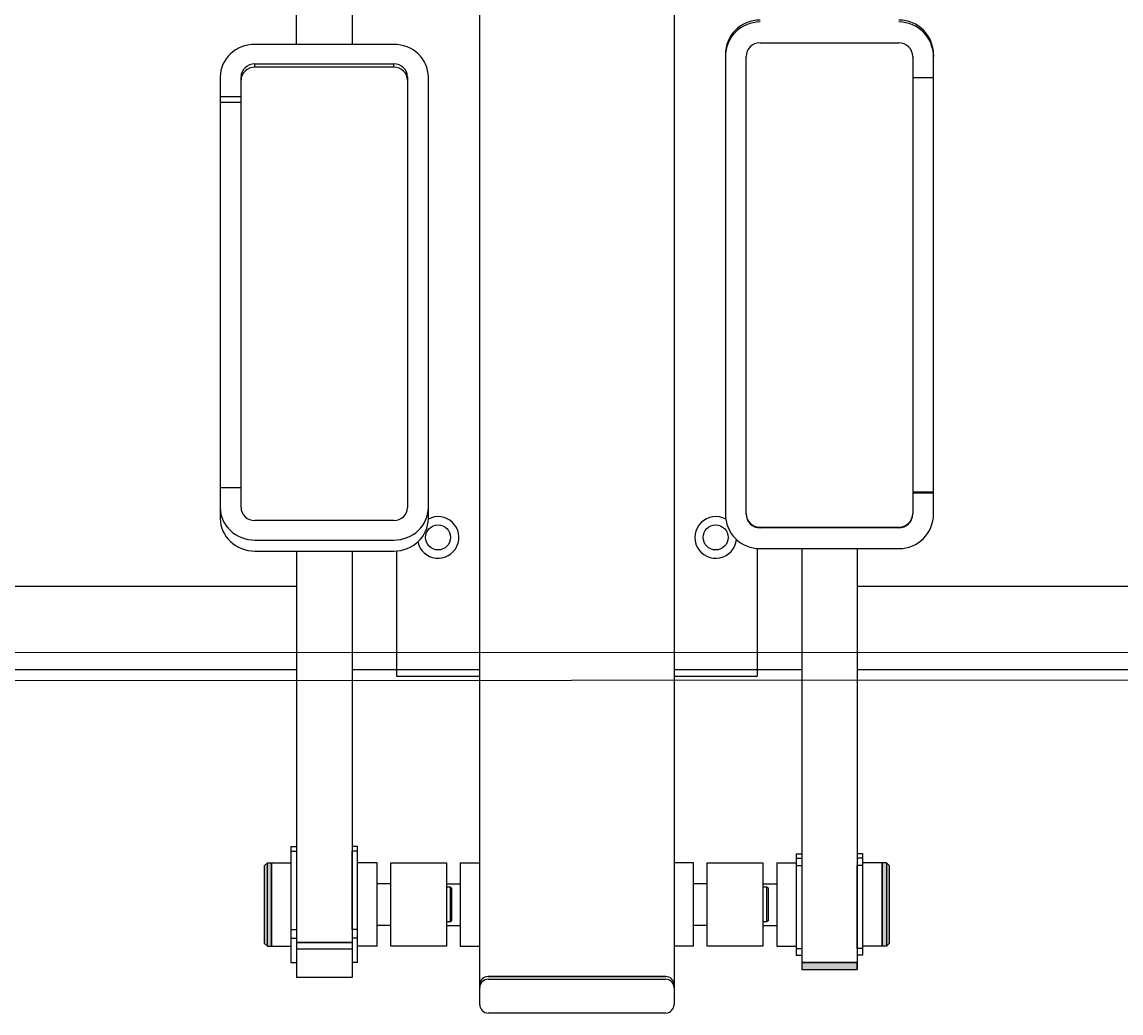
# Model space of a CAD drawing. Header units: millimetres. Extents: x -4421 to 3887, y -3652 to 2555.
# Drawn here: x -2448 to -1656, y 250 to 964 of the extents above; entities that cross this region are included whole.
import ezdxf

# ---------------------------------------------------------------- set-up
doc = ezdxf.new("R2010")
doc.units = ezdxf.units.MM
doc.layers.add('DIKOM_ОБЪЕКТ', color=7, linetype='Continuous')

msp = doc.modelspace()

# ---------------------------------------------------------------- hatches: boundary and pattern name
at = {"layer": 'DIKOM_ОБЪЕКТ'}
h = msp.add_hatch(color=256, dxfattribs=at)
h.paths.add_polyline_path([(-1828.5, 358.05), (-1828.5, 298.11), (-1825.5, 298.11), (-1825.5, 358.05), (-1825.5, 358.11), (-1828.5, 358.11)])
h.paths.add_polyline_path([(-1823.5, 300.11), (-1823.5, 356.05), (-1823.5, 356.11), (-1825.5, 358.11), (-1825.5, 358.05), (-1825.5, 298.11)])
h.paths.add_polyline_path([(-1886.5, 281.36), (-1846.5, 281.36), (-1846.5, 286.35), (-1886.5, 286.35)])
h.paths.add_polyline_path([(-2271.5, 358.11), (-2271.5, 298.11), (-2268.5, 298.11), (-2268.5, 338.37), (-2268.5, 358.11)])
h.paths.add_polyline_path([(-2273.5, 356.11), (-2273.5, 300.11), (-2271.5, 298.11), (-2271.5, 358.11)])

# ---------------------------------------------------------------- linework, layer by layer
for p, q in [((-2118.5, 255.97), (-2118.5, 1323.13)), ((-1978.5, 1323.13), (-1978.5, 255.97)), ((-2250.5, 947.6), (-2250.5, 1294.12)), ((-2210.5, 1294.12), (-2210.5, 947.6)), ((-2180.5, 947.6), (-2280.5, 947.6)), ((-1916.5, 948.72), (-1816.5, 948.72)), ((-1941.5, 940.14), (-1941.5, 938.74)), ((-1941.5, 938.74), (-1941.5, 609.35)), ((-1926.5, 609.35), (-1926.5, 938.74)), ((-1806.5, 938.74), (-1806.5, 609.78)), ((-1791.5, 940.14), (-1791.5, 938.74)), ((-1791.5, 609.35), (-1791.5, 938.74)), ((-2280.5, 933.51), (-2180.5, 933.51)), ((-2280.5, 931.11), (-2280.5, 933.51)), ((-2180.5, 931.11), (-2280.5, 931.11)), ((-2180.5, 931.11), (-2180.5, 933.51)), ((-2305.5, 924.11), (-2305.5, 606.16)), ((-2290.5, 614.03), (-2290.5, 924.11)), ((-2170.5, 924.11), (-2170.5, 614.03)), ((-2155.5, 614.03), (-2155.5, 924.11)), ((-1806.5, 923.77), (-1791.5, 923.77)), ((-2305.5, 910.02), (-2290.5, 910.02)), ((-2305.5, 905.91), (-2290.5, 905.91)), ((-2290.5, 628.13), (-2305.5, 628.13)), ((-1791.5, 625.05), (-1806.5, 625.05)), ((-1791.5, 624.32), (-1806.5, 624.32)), ((-2155.5, 606.16), (-2155.5, 614.03)), ((-2180.5, 604.64), (-2280.5, 604.64)), ((-1916.5, 599.8), (-1816.5, 599.8)), ((-1916.5, 599.8), (-1916.5, 599.37)), ((-1816.5, 599.37), (-1916.5, 599.37)), ((-1816.5, 599.8), (-1816.5, 599.37)), ((-2280.5, 590.54), (-2180.5, 590.54)), ((-2280.5, 582.67), (-2180.5, 582.67)), ((-2250.5, 582.67), (-2250.5, 275.56)), ((-2210.5, 582.67), (-2210.5, 275.56)), ((-2178.5, 582.75), (-2178.5, 492.45)), ((-1918.5, 584.48), (-1918.5, 492.45)), ((-1916.5, 584.4), (-1816.5, 584.4)), ((-1886.5, 584.4), (-1886.5, 281.36)), ((-1846.5, 584.4), (-1846.5, 281.36)), ((-2625.5, 557.45), (-2250.5, 557.45)), ((-1846.5, 557.45), (-791.28, 557.45)), ((-2630.74, 509.45), (-660.5, 510.39)), ((-2625.5, 497.45), (-2250.5, 497.45)), ((-2210.5, 497.45), (-2118.5, 497.45)), ((-2178.5, 492.45), (-2118.5, 492.45)), ((-1978.5, 497.45), (-1886.5, 497.45)), ((-1978.5, 492.45), (-1918.5, 492.45)), ((-1846.5, 497.45), (349.5, 497.45)), ((-2630.73, 489.45), (-660.5, 490.39)), ((-2254.5, 369.85), (-2254.5, 286.36)), ((-2254.5, 369.85), (-2250.5, 369.85)), ((-2254.5, 366.56), (-2250.5, 366.56)), ((-2250.5, 366.56), (-2250.5, 310.18)), ((-2206.5, 369.85), (-2210.5, 369.85)), ((-2210.5, 310.18), (-2210.5, 366.56)), ((-2206.5, 366.56), (-2210.5, 366.56)), ((-2206.5, 286.36), (-2206.5, 369.85)), ((-1890.5, 364.57), (-1890.5, 364.56)), ((-1890.5, 364.57), (-1886.5, 364.57)), ((-1890.5, 364.56), (-1886.5, 364.56)), ((-1890.5, 364.56), (-1890.5, 291.64)), ((-1842.5, 364.57), (-1846.5, 364.57)), ((-1842.5, 364.56), (-1846.5, 364.56)), ((-1842.5, 364.56), (-1842.5, 364.57)), ((-1842.5, 291.64), (-1842.5, 364.56)), ((-2271.5, 358.11), (-2273.5, 356.11)), ((-2271.5, 358.11), (-2254.5, 358.11)), ((-2271.5, 298.11), (-2271.5, 358.11)), ((-2268.5, 298.11), (-2268.5, 358.11)), ((-2268.5, 358.11), (-2268.5, 338.37)), ((-2192.5, 358.11), (-2206.5, 358.11)), ((-2192.5, 298.11), (-2192.5, 358.11)), ((-2182.5, 358.11), (-2142.5, 358.11)), ((-2182.5, 298.11), (-2182.5, 358.11)), ((-2142.5, 358.11), (-2142.5, 298.11)), ((-2132.5, 358.11), (-2132.5, 298.11)), ((-2132.5, 358.11), (-2118.5, 358.11)), ((-1964.5, 358.11), (-1978.5, 358.11)), ((-1964.5, 298.11), (-1964.5, 358.11)), ((-1954.5, 358.11), (-1914.5, 358.11)), ((-1954.5, 298.11), (-1954.5, 358.11)), ((-1914.5, 358.11), (-1914.5, 298.11)), ((-1904.5, 358.11), (-1890.5, 358.11)), ((-1904.5, 358.11), (-1904.5, 298.11)), ((-1890.5, 361.52), (-1886.5, 361.52)), ((-1842.5, 361.52), (-1846.5, 361.52)), ((-1825.5, 358.11), (-1842.5, 358.11)), ((-1828.5, 298.11), (-1828.5, 358.11)), ((-1828.5, 358.11), (-1828.5, 358.05)), ((-1828.5, 358.05), (-1828.5, 298.11)), ((-1825.5, 358.11), (-1823.5, 356.11)), ((-1825.5, 358.11), (-1825.5, 358.05)), ((-1825.5, 358.05), (-1825.5, 298.11)), ((-2273.5, 300.11), (-2273.5, 356.11)), ((-1890.5, 356.22), (-1886.5, 356.22)), ((-1886.5, 356.22), (-1886.5, 296.34)), ((-1846.5, 296.34), (-1846.5, 356.22)), ((-1842.5, 356.22), (-1846.5, 356.22)), ((-1823.5, 356.11), (-1823.5, 356.05)), ((-1823.5, 356.05), (-1823.5, 300.11)), ((-2182.5, 343.11), (-2192.5, 343.11)), ((-2142.5, 343.11), (-2132.5, 343.11)), ((-2139.5, 340.61), (-2142.5, 340.61)), ((-2138.5, 339.61), (-2139.5, 340.61)), ((-2139.5, 315.61), (-2139.5, 340.61)), ((-1954.5, 343.11), (-1964.5, 343.11)), ((-1914.5, 343.11), (-1904.5, 343.11)), ((-1911.5, 340.61), (-1914.5, 340.61)), ((-1910.5, 339.61), (-1911.5, 340.61)), ((-1911.5, 315.61), (-1911.5, 340.61)), ((-2268.5, 338.37), (-2268.5, 298.11)), ((-2138.5, 316.61), (-2138.5, 339.61)), ((-1910.5, 316.61), (-1910.5, 339.61)), ((-2254.5, 310.18), (-2250.5, 310.18)), ((-2206.5, 310.18), (-2210.5, 310.18)), ((-2182.5, 313.11), (-2192.5, 313.11)), ((-2139.5, 315.61), (-2142.5, 315.61)), ((-2142.5, 313.11), (-2132.5, 313.11)), ((-2138.5, 316.61), (-2139.5, 315.61)), ((-1954.5, 313.11), (-1964.5, 313.11)), ((-1911.5, 315.61), (-1914.5, 315.61)), ((-1914.5, 313.11), (-1904.5, 313.11)), ((-1910.5, 316.61), (-1911.5, 315.61)), ((-2254.5, 303.77), (-2250.5, 303.77)), ((-2206.5, 303.77), (-2210.5, 303.77)), ((-2271.5, 298.11), (-2273.5, 300.11)), ((-2271.5, 298.11), (-2254.5, 298.11)), ((-2250.5, 300.79), (-2210.5, 300.79)), ((-2210.5, 300.79), (-2250.5, 300.79)), ((-2250.5, 296.09), (-2210.5, 296.09)), ((-2192.5, 298.11), (-2206.5, 298.11)), ((-2142.5, 298.11), (-2182.5, 298.11)), ((-2132.5, 298.11), (-2118.5, 298.11)), ((-1964.5, 298.11), (-1978.5, 298.11)), ((-1914.5, 298.11), (-1954.5, 298.11)), ((-1904.5, 298.11), (-1890.5, 298.11)), ((-1890.5, 296.34), (-1886.5, 296.34)), ((-1842.5, 296.34), (-1846.5, 296.34)), ((-1825.5, 298.11), (-1842.5, 298.11)), ((-1825.5, 298.11), (-1823.5, 300.11)), ((-2254.5, 286.36), (-2250.5, 286.36)), ((-2206.5, 286.36), (-2210.5, 286.36)), ((-1890.5, 291.64), (-1886.5, 291.64)), ((-1886.5, 286.35), (-1846.5, 286.35)), ((-1846.5, 286.35), (-1886.5, 286.35)), ((-1842.5, 291.64), (-1846.5, 291.64)), ((-1846.5, 281.36), (-1846.5, 286.35)), ((-1886.5, 281.36), (-1846.5, 281.36)), ((-2210.5, 275.56), (-2250.5, 275.56)), ((-1984.5, 276.25), (-2112.5, 276.25)), ((-2112.5, 276.25), (-1984.5, 276.25)), ((-2112.5, 274.28), (-1984.5, 274.28)), ((-1984.5, 249.97), (-2112.5, 249.97))]:
    msp.add_line(p, q, dxfattribs=at)
for centre in [(-2148.5, 592.45), (-1948.5, 592.45)]:
    msp.add_circle(centre, 9, dxfattribs=at)
for centre, radius, start, end in [((-2148.5, 592.45), 15, 192.32187, 117.83809), ((-1948.5, 592.45), 15, 60.91812, 354.88817), ((-2112.5, 270.25), 6, 90, 180), ((-2112.5, 268.28), 6, 90, 180), ((-1984.5, 270.25), 6, 0, 90), ((-1984.5, 268.28), 6, 0, 90), ((-2112.5, 255.97), 6, 180, 270), ((-1984.5, 255.97), 6, 270, 0)]:
    msp.add_arc(centre, radius, start, end, dxfattribs=at)
for centre, major_axis, ratio, start_param, end_param in [((-1916.5, 940.14), (-25, 0), 0.998147, -1.570796, 0), ((-1916.5, 938.74), (-25, 0), 0.998147, -1.570796, 0), ((-1816.5, 940.14), (25, 0), 0.998147, 0, 1.570796), ((-1816.5, 938.74), (25, 0), 0.998147, 0, 1.570796), ((-2280.5, 924.11), (-25, 0), 0.93962, -1.570796, 0), ((-2180.5, 924.11), (25, 0), 0.93962, 0, 1.570796), ((-1916.5, 938.74), (-10, 0), 0.998147, -1.570796, 0), ((-1816.5, 938.74), (-10, 0), 0.998147, 3.141593, 4.712389), ((-2280.5, 924.11), (-10, 0), 0.93962, -1.570796, 0), ((-2280.5, 921.71), (-10, 0), 0.93962, -1.570796, 0), ((-2180.5, 924.11), (-10, 0), 0.93962, 3.141593, 4.712389), ((-2180.5, 921.71), (10, 0), 0.93962, 0, 1.570796), ((-2280.5, 614.03), (-25, 0), 0.93962, 0, 1.570796), ((-2280.5, 614.03), (10, 0), 0.93962, -3.141593, -1.570796), ((-2180.5, 614.03), (25, 0), 0.93962, -1.570796, 0), ((-2180.5, 614.03), (10, 0), 0.93962, -1.570796, 0), ((-2280.5, 606.16), (-25, 0), 0.93962, 0, 1.570796), ((-2180.5, 606.16), (25, 0), 0.93962, -1.570796, 0), ((-1916.5, 609.35), (-25, 0), 0.998147, 0, 1.570796), ((-1916.5, 609.78), (-10, 0), 0.998147, 0, 1.570796), ((-1916.5, 609.35), (10, 0), 0.998147, 3.141593, 4.712389), ((-1816.5, 609.78), (10, 0), 0.998147, -1.570796, 0), ((-1816.5, 609.35), (10, 0), 0.998147, -1.570796, 0), ((-1816.5, 609.35), (25, 0), 0.998147, -1.570796, 0)]:
    msp.add_ellipse(centre, major_axis=major_axis, ratio=ratio, start_param=start_param, end_param=end_param, dxfattribs=at)

doc.saveas('drawing.dxf')
